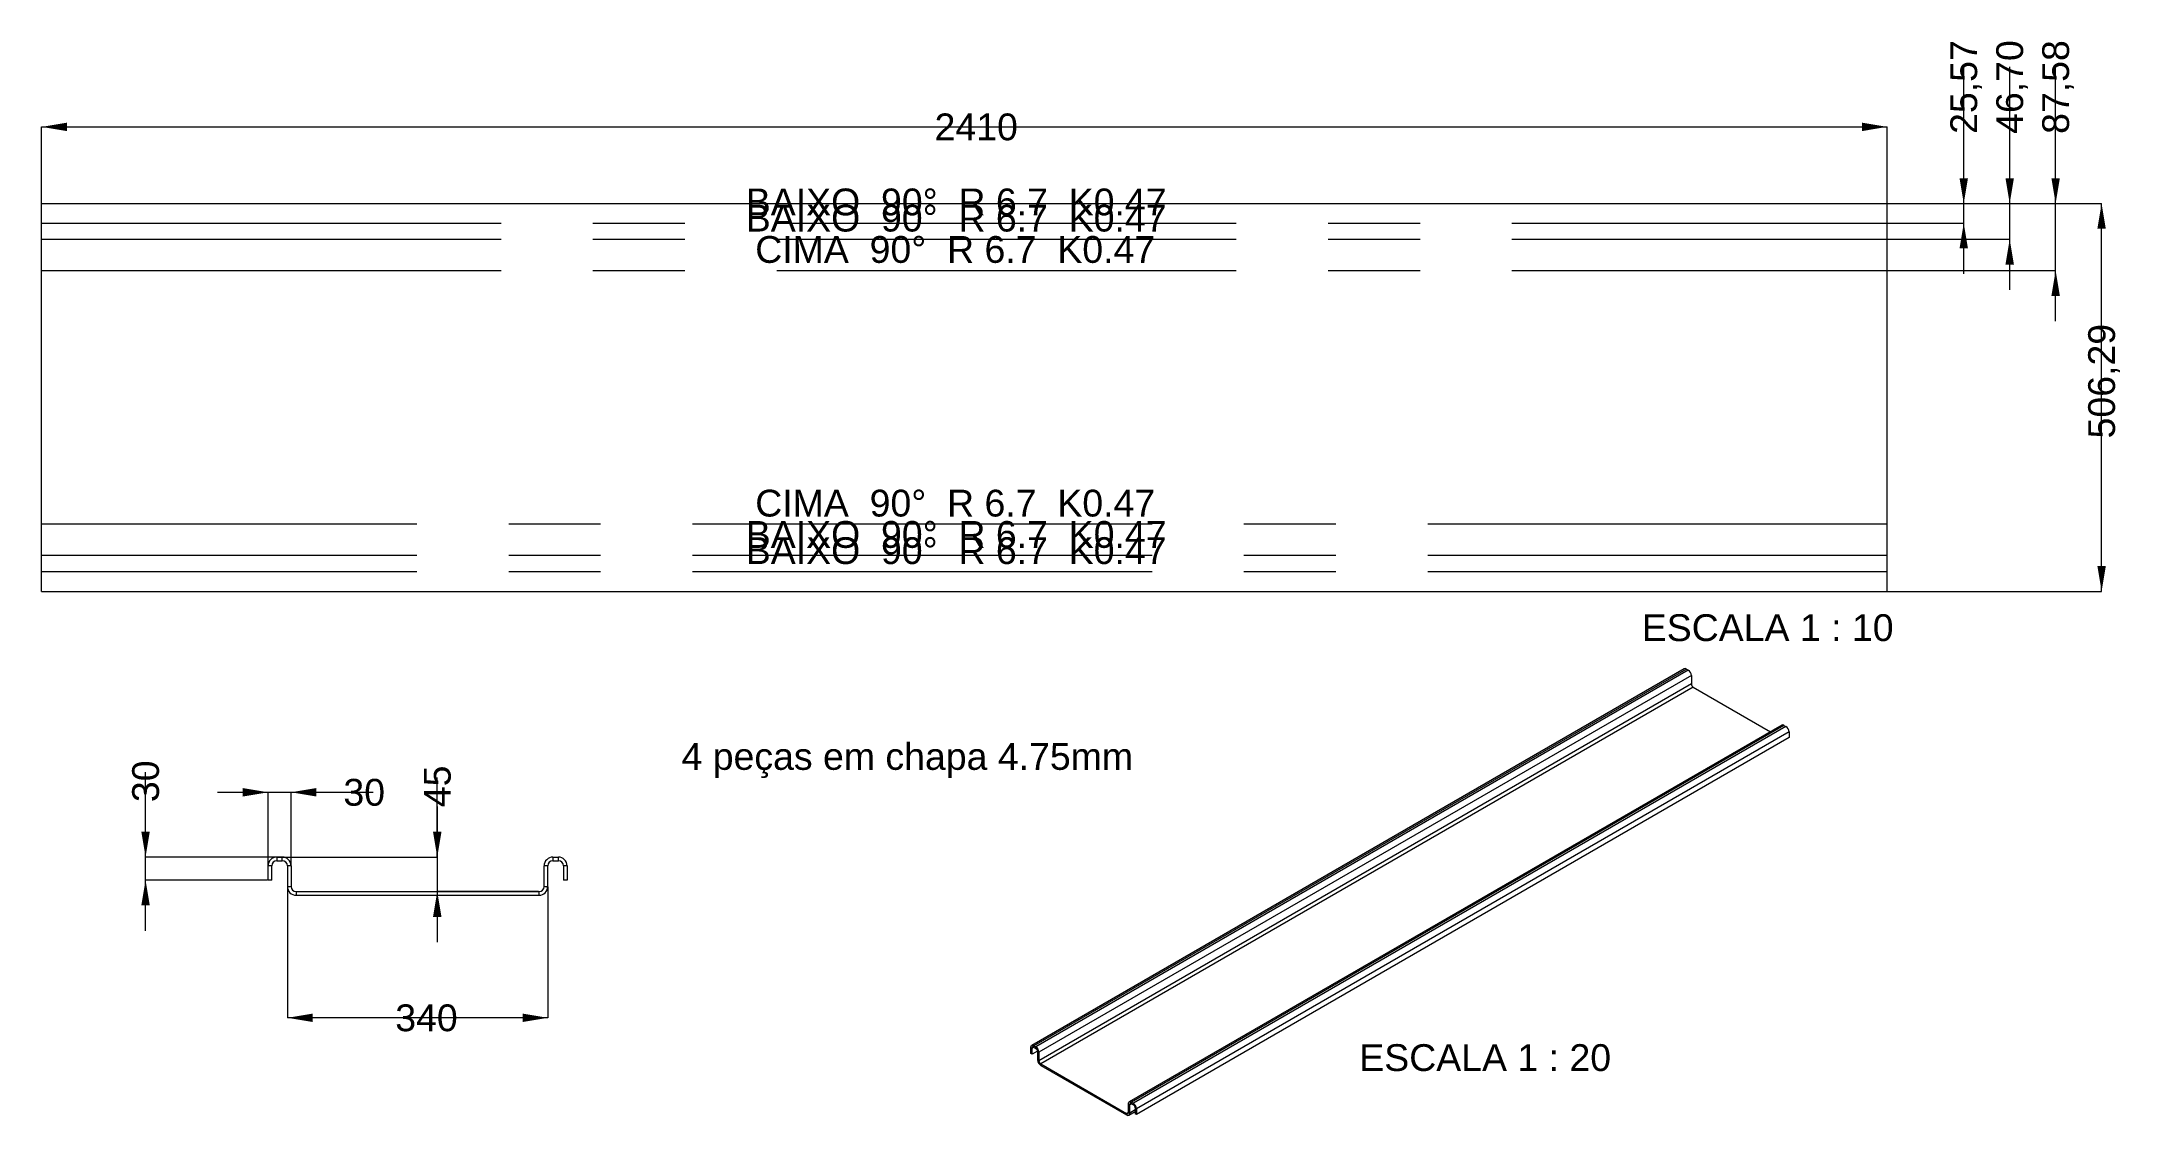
# Model space of a CAD drawing. Header units: millimetres. Extents: x 7 to 279, y -18 to 123.
import ezdxf

# ---------------------------------------------------------------- set-up
doc = ezdxf.new("R2010")
doc.units = ezdxf.units.MM
doc.linetypes.add('CENTERX2', pattern=[96, 60, -12, 12, -12])
doc.layers.get('0').update_dxf_attribs({"linetype": 'CONTINUOUS', "lineweight": 0})
for name, color, linetype, lineweight in [('COTAS', 1, 'CONTINUOUS', 0), ('DOBRA', 6, 'CENTERX2', 0), ('LEGENDA', 7, 'CONTINUOUS', 0)]:
    doc.layers.add(name, color=color, linetype=linetype, lineweight=lineweight)
doc.styles.get("Standard").update_dxf_attribs({"font": 'LiberationSans-Regular.ttf'})
doc.dimstyles.new('TRACO_DIM_1', dxfattribs={"dimtxt": 3.5, "dimasz": 3.302, "dimexe": 0, "dimexo": 0.0625, "dimgap": 0.875, "dimtad": 0, "dimtih": 1, "dimtoh": 1, "dimlfac": 10, "dimzin": 0, "dimdsep": 46, "dimtxsty": 'STANDARD', "dimcen": 0.09, "dimadec": 0, "dimazin": 0, "dimtfac": 1, "dimtdec": 4, "dimtofl": 0, "dimtmove": 0, "dimatfit": 3, "dimfxl": 1, "dimtolj": 1, "dimtzin": 0, "dimarcsym": 0})
doc.dimstyles.new('TRACO_DIM_2', dxfattribs={"dimtxt": 3.5, "dimasz": 3.302, "dimexe": 0, "dimexo": 0.0625, "dimgap": 0.875, "dimtad": 0, "dimtih": 1, "dimtoh": 1, "dimlfac": 10, "dimzin": 0, "dimdsep": 46, "dimtxsty": 'STANDARD', "dimcen": 0.09, "dimadec": 0, "dimazin": 0, "dimtfac": 1, "dimtdec": 4, "dimtofl": 0, "dimtmove": 0, "dimatfit": 3, "dimfxl": 1, "dimtolj": 1, "dimtzin": 0, "dimarcsym": 0})
doc.dimstyles.new('TRACO_DIM_3', dxfattribs={"dimtxt": 3.5, "dimasz": 3.302, "dimexe": 0, "dimexo": 0.0625, "dimgap": 0.875, "dimtad": 0, "dimtih": 1, "dimtoh": 1, "dimlfac": 10, "dimzin": 0, "dimdsep": 46, "dimtxsty": 'STANDARD', "dimcen": 0.09, "dimadec": 0, "dimazin": 0, "dimtfac": 1, "dimtdec": 4, "dimtofl": 0, "dimtmove": 0, "dimatfit": 3, "dimfxl": 1, "dimtolj": 1, "dimtzin": 0, "dimarcsym": 0})
doc.dimstyles.new('TRACO_DIM_4', dxfattribs={"dimtxt": 3.5, "dimasz": 3.302, "dimexe": 0, "dimexo": 0.0625, "dimgap": 0.875, "dimtad": 0, "dimtih": 1, "dimtoh": 1, "dimlfac": 10, "dimzin": 0, "dimdsep": 46, "dimtxsty": 'STANDARD', "dimcen": 0.09, "dimadec": 0, "dimazin": 0, "dimtfac": 1, "dimtdec": 4, "dimtofl": 0, "dimtmove": 0, "dimatfit": 3, "dimfxl": 1, "dimtolj": 1, "dimtzin": 0, "dimarcsym": 0})
doc.dimstyles.new('TRACO_DIM_5', dxfattribs={"dimtxt": 3.5, "dimasz": 3.302, "dimexe": 0, "dimexo": 0.0625, "dimgap": 0.875, "dimtad": 0, "dimtih": 1, "dimtoh": 1, "dimlfac": 10, "dimzin": 0, "dimdsep": 46, "dimtxsty": 'STANDARD', "dimcen": 0.09, "dimadec": 0, "dimazin": 0, "dimtfac": 1, "dimtdec": 4, "dimtofl": 0, "dimtmove": 0, "dimatfit": 3, "dimfxl": 1, "dimtolj": 1, "dimtzin": 0, "dimarcsym": 0})
doc.dimstyles.new('TRACO_DIM_6', dxfattribs={"dimtxt": 3.5, "dimasz": 3.302, "dimexe": 0, "dimexo": 0.0625, "dimgap": 0.875, "dimtad": 0, "dimtih": 1, "dimtoh": 1, "dimlfac": 10, "dimzin": 0, "dimdsep": 46, "dimtxsty": 'STANDARD', "dimcen": 0.09, "dimadec": 0, "dimazin": 0, "dimtfac": 1, "dimtdec": 4, "dimtofl": 0, "dimtmove": 0, "dimatfit": 3, "dimfxl": 1, "dimtolj": 1, "dimtzin": 0, "dimarcsym": 0})
doc.dimstyles.new('TRACO_DIM_7', dxfattribs={"dimtxt": 3.5, "dimasz": 3.302, "dimexe": 0, "dimexo": 0.0625, "dimgap": 0.875, "dimtad": 0, "dimtih": 1, "dimtoh": 1, "dimlfac": 10, "dimzin": 0, "dimdsep": 46, "dimtxsty": 'STANDARD', "dimcen": 0.09, "dimadec": 0, "dimazin": 0, "dimtfac": 1, "dimtdec": 4, "dimtofl": 0, "dimtmove": 0, "dimatfit": 3, "dimfxl": 1, "dimtolj": 1, "dimtzin": 0, "dimarcsym": 0})
doc.dimstyles.new('TRACO_DIM_8', dxfattribs={"dimtxt": 3.5, "dimasz": 3.302, "dimexe": 0, "dimexo": 0.0625, "dimgap": 0.875, "dimtad": 0, "dimtih": 1, "dimtoh": 1, "dimlfac": 10, "dimzin": 0, "dimdsep": 46, "dimtxsty": 'STANDARD', "dimcen": 0.09, "dimadec": 0, "dimazin": 0, "dimtfac": 1, "dimtdec": 4, "dimtofl": 0, "dimtmove": 0, "dimatfit": 3, "dimfxl": 1, "dimtolj": 1, "dimtzin": 0, "dimarcsym": 0})
doc.dimstyles.new('TRACO_DIM_9', dxfattribs={"dimtxt": 3.5, "dimasz": 3.302, "dimexe": 0, "dimexo": 0.0625, "dimgap": 0.875, "dimtad": 0, "dimtih": 1, "dimtoh": 1, "dimlfac": 10, "dimzin": 0, "dimdsep": 46, "dimtxsty": 'STANDARD', "dimcen": 0.09, "dimadec": 0, "dimazin": 0, "dimtfac": 1, "dimtdec": 4, "dimtofl": 0, "dimtmove": 0, "dimatfit": 3, "dimfxl": 1, "dimtolj": 1, "dimtzin": 0, "dimarcsym": 0})

# ---------------------------------------------------------------- blocks, each defined once
blk = doc.blocks.new('*DTRACO1')
at = {"layer": 'COTAS'}
for p, q in [((20.696496, 16.081194), (20.696496, 27.155852)), ((20.696496, 16.081194), (20.696496, 22.685194)), ((20.696496, 13.081194), (20.696496, 16.081194)), ((38.488996, 16.081194), (20.696496, 16.081194)), ((36.633996, 13.081194), (20.696496, 13.081194)), ((20.696496, 6.477194), (20.696496, 13.081194))]:
    blk.add_line(p, q, dxfattribs=at)
for points in [[(20.696496, 16.081194), (21.246829, 19.383194), (20.146163, 19.383194)], [(20.696496, 13.081194), (20.146163, 9.779194), (21.246829, 9.779194)]]:
    blk.add_solid(points, dxfattribs=at)
blk.add_text('30', height=3.5, rotation=90, dxfattribs=at).set_placement((22.446496, 23.262786))
blk = doc.blocks.new('*DTRACO2')
at = {"layer": 'COTAS'}
for p, q in [((30.092496, 24.543311), (36.696496, 24.543311)), ((36.696496, 24.543311), (39.696496, 24.543311)), ((36.696496, 14.998694), (36.696496, 24.543311)), ((39.696496, 14.998694), (39.696496, 24.543311)), ((39.696496, 24.543311), (46.300496, 24.543311)), ((39.696496, 24.543311), (50.423816, 24.543311))]:
    blk.add_line(p, q, dxfattribs=at)
for points in [[(36.696496, 24.543311), (33.394496, 25.093644), (33.394496, 23.992978)], [(39.696496, 24.543311), (42.998496, 23.992978), (42.998496, 25.093644)]]:
    blk.add_solid(points, dxfattribs=at)
blk.add_text('30', height=3.5, dxfattribs=at).set_placement((46.53075, 22.793311))
blk = doc.blocks.new('*DTRACO3')
at = {"layer": 'COTAS'}
for p, q in [((58.787804, 16.081194), (58.787804, 26.489844)), ((58.787804, 22.685194), (58.787804, 16.081194)), ((38.613996, 16.081194), (58.787804, 16.081194)), ((58.787804, 16.081194), (58.787804, 11.581194)), ((72.013996, 11.581194), (58.787804, 11.581194)), ((58.787804, 11.581194), (58.787804, 4.977194))]:
    blk.add_line(p, q, dxfattribs=at)
for points in [[(58.787804, 16.081194), (59.338137, 19.383194), (58.237471, 19.383194)], [(58.787804, 11.581194), (58.237471, 8.279194), (59.338137, 8.279194)]]:
    blk.add_solid(points, dxfattribs=at)
blk.add_text('45', height=3.5, rotation=90, dxfattribs=at).set_placement((60.537804, 22.596778))
blk = doc.blocks.new('*DTRACO4')
at = {"layer": 'COTAS'}
for p, q in [((39.221496, 12.188694), (39.221496, -4.893806)), ((73.221496, 12.188694), (73.221496, -4.893806)), ((73.221496, -4.893806), (39.221496, -4.893806))]:
    blk.add_line(p, q, dxfattribs=at)
for points in [[(39.221496, -4.893806), (42.523496, -5.444139), (42.523496, -4.343473)], [(73.221496, -4.893806), (69.919496, -4.343473), (69.919496, -5.444139)]]:
    blk.add_solid(points, dxfattribs=at)
blk.add_text('340', height=3.5, dxfattribs=at).set_placement((53.301696, -6.643806))
blk = doc.blocks.new('*DTRACO5')
at = {"layer": 'COTAS'}
for p, q in [((248.1875, 101.399248), (276.125, 101.399248)), ((276.125, 50.770565), (276.125, 101.399248)), ((248.1875, 50.770565), (276.125, 50.770565))]:
    blk.add_line(p, q, dxfattribs=at)
for points in [[(276.125, 101.399248), (275.574667, 98.097248), (276.675333, 98.097248)], [(276.125, 50.770565), (276.675333, 54.072565), (275.574667, 54.072565)]]:
    blk.add_solid(points, dxfattribs=at)
blk.add_text('506,29', height=3.5, rotation=90, dxfattribs=at).set_placement((277.875, 70.732367))
blk = doc.blocks.new('*DTRACO6')
at = {"layer": 'COTAS'}
for p, q in [((7.125, 111.399248), (248.125, 111.399248)), ((7.125, 101.461748), (7.125, 111.399248)), ((248.125, 101.461748), (248.125, 111.399248))]:
    blk.add_line(p, q, dxfattribs=at)
for points in [[(7.125, 111.399248), (10.427, 110.848915), (10.427, 111.949581)], [(248.125, 111.399248), (244.823, 111.949581), (244.823, 110.848915)]]:
    blk.add_solid(points, dxfattribs=at)
blk.add_text('2410', height=3.5, dxfattribs=at).set_placement((123.731934, 109.649248))
blk = doc.blocks.new('*DTRACO7')
at = {"layer": 'COTAS'}
for p, q in [((258.125, 101.399248), (258.125, 119.240326)), ((258.125, 101.399248), (258.125, 108.003248)), ((248.1875, 101.399248), (258.125, 101.399248)), ((258.125, 98.842691), (258.125, 101.399248)), ((248.1875, 98.842691), (258.125, 98.842691)), ((258.125, 92.238691), (258.125, 98.842691))]:
    blk.add_line(p, q, dxfattribs=at)
for points in [[(258.125, 101.399248), (258.675333, 104.701248), (257.574667, 104.701248)], [(258.125, 98.842691), (257.574667, 95.540691), (258.675333, 95.540691)]]:
    blk.add_solid(points, dxfattribs=at)
blk.add_text('25,57', height=3.5, rotation=90, dxfattribs=at).set_placement((259.875, 110.481782))
blk = doc.blocks.new('*DTRACO8')
at = {"layer": 'COTAS'}
for p, q in [((264.125, 101.399248), (264.125, 119.240326)), ((264.125, 101.399248), (264.125, 108.003248)), ((248.1875, 101.399248), (264.125, 101.399248)), ((264.125, 96.729577), (264.125, 101.399248)), ((248.1875, 96.729577), (264.125, 96.729577)), ((264.125, 90.125577), (264.125, 96.729577))]:
    blk.add_line(p, q, dxfattribs=at)
for points in [[(264.125, 101.399248), (264.675333, 104.701248), (263.574667, 104.701248)], [(264.125, 96.729577), (263.574667, 93.427577), (264.675333, 93.427577)]]:
    blk.add_solid(points, dxfattribs=at)
blk.add_text('46,70', height=3.5, rotation=90, dxfattribs=at).set_placement((265.875, 110.481782))
blk = doc.blocks.new('*DTRACO9')
at = {"layer": 'COTAS'}
for p, q in [((270.125, 101.399248), (270.125, 119.240326)), ((270.125, 101.399248), (270.125, 108.003248)), ((248.1875, 101.399248), (270.125, 101.399248)), ((270.125, 92.641463), (270.125, 101.399248)), ((248.1875, 92.641463), (270.125, 92.641463)), ((270.125, 86.037463), (270.125, 92.641463))]:
    blk.add_line(p, q, dxfattribs=at)
for points in [[(270.125, 101.399248), (270.675333, 104.701248), (269.574667, 104.701248)], [(270.125, 92.641463), (269.574667, 89.339463), (270.675333, 89.339463)]]:
    blk.add_solid(points, dxfattribs=at)
blk.add_text('87,58', height=3.5, rotation=90, dxfattribs=at).set_placement((271.875, 110.481782))

msp = doc.modelspace()

# ---------------------------------------------------------------- linework, layer by layer
for p, q in [((7.125, 101.399248), (248.125, 101.399248)), ((7.125, 50.770565), (7.125, 101.399248)), ((248.125, 50.770565), (248.125, 101.399248)), ((7.125, 50.770565), (248.125, 50.770565)), ((221.617941, 40.664358), (136.411573, -8.524231)), ((221.904167, 40.636015), (136.6978, -8.552574)), ((222.15519, 40.491102), (136.948823, -8.697486)), ((222.560009, 39.789936), (137.353642, -9.398653)), ((222.560009, 38.69373), (137.353642, -10.494859)), ((222.79689, 38.28344), (137.590522, -10.905148)), ((221.904167, 40.636015), (222.15519, 40.491102)), ((222.560009, 39.789936), (222.560009, 38.69373)), ((222.79689, 38.28344), (232.890856, 32.456318)), ((234.36354, 33.30648), (149.157173, -15.882109)), ((234.649767, 33.278137), (149.4434, -15.910452)), ((234.90079, 33.133224), (149.694423, -16.055364)), ((234.649767, 33.278137), (234.90079, 33.133224)), ((235.305609, 32.432058), (150.099241, -16.756531)), ((235.305609, 31.674716), (150.099241, -17.513872)), ((235.305609, 32.432058), (235.305609, 31.674716)), ((37.171496, 14.936194), (36.696496, 14.936194)), ((36.696496, 13.081194), (36.696496, 14.936194)), ((37.171496, 13.081194), (37.171496, 14.936194)), ((37.841496, 16.081194), (37.841496, 15.606194)), ((37.841496, 16.081194), (38.551496, 16.081194)), ((37.841496, 15.606194), (38.551496, 15.606194)), ((38.551496, 15.606194), (38.551496, 16.081194)), ((39.696496, 14.936194), (39.221496, 14.936194)), ((39.221496, 14.936194), (39.221496, 12.251194)), ((39.696496, 14.936194), (39.696496, 12.251194)), ((73.221496, 14.936194), (72.746496, 14.936194)), ((72.746496, 12.251194), (72.746496, 14.936194)), ((73.221496, 12.251194), (73.221496, 14.936194)), ((73.891496, 16.081194), (73.891496, 15.606194)), ((73.891496, 16.081194), (74.601496, 16.081194)), ((73.891496, 15.606194), (74.601496, 15.606194)), ((74.601496, 15.606194), (74.601496, 16.081194)), ((75.746496, 14.936194), (75.271496, 14.936194)), ((75.271496, 14.936194), (75.271496, 13.081194)), ((75.746496, 14.936194), (75.746496, 13.081194)), ((37.171496, 13.081194), (36.696496, 13.081194)), ((39.221496, 12.251194), (39.696496, 12.251194)), ((40.366496, 11.581194), (40.366496, 11.106194)), ((40.366496, 11.581194), (72.076496, 11.581194)), ((40.366496, 11.106194), (72.076496, 11.106194)), ((72.076496, 11.106194), (72.076496, 11.581194)), ((72.746496, 12.251194), (73.221496, 12.251194)), ((75.746496, 13.081194), (75.271496, 13.081194)), ((136.460919, -8.883295), (136.292981, -8.786347)), ((136.292981, -9.543688), (136.292981, -8.786347)), ((136.460919, -9.640637), (136.292981, -9.543688)), ((136.697839, -8.746525), (136.460919, -8.883295)), ((136.460919, -9.640637), (136.460919, -8.883295)), ((137.177749, -9.22682), (136.460919, -9.640637)), ((136.6978, -8.552574), (136.6978, -8.746502)), ((136.6978, -8.552574), (136.948823, -8.697486)), ((136.6978, -8.746502), (136.948823, -8.891415)), ((136.948823, -8.891415), (136.948823, -8.697486)), ((137.353642, -9.398653), (137.185704, -9.301704)), ((137.185704, -9.301704), (137.185704, -10.39791)), ((137.185704, -10.39791), (137.353642, -10.494859)), ((137.353642, -9.398653), (137.353642, -10.494859)), ((137.590522, -10.905148), (148.8017, -17.377224)), ((137.590522, -10.905148), (137.590522, -11.099077)), ((137.590522, -11.099077), (148.8017, -17.571152)), ((149.206519, -16.241173), (149.038581, -16.144225)), ((149.038581, -17.240431), (149.038581, -16.144225)), ((149.443438, -16.104403), (149.206519, -16.241173)), ((149.206519, -17.337379), (149.206519, -16.241173)), ((149.4434, -15.910452), (149.4434, -16.10438)), ((149.4434, -15.910452), (149.694423, -16.055364)), ((149.4434, -16.10438), (149.694423, -16.249293)), ((149.694423, -16.249293), (149.694423, -16.055364)), ((149.038581, -17.240475), (148.8017, -17.377224)), ((148.8017, -17.571152), (148.8017, -17.377224)), ((149.038581, -17.240431), (149.206519, -17.337379)), ((149.087927, -17.599495), (149.931304, -17.112625)), ((149.931304, -16.91897), (149.206519, -17.337379)), ((150.099241, -16.756531), (149.931304, -16.659582)), ((149.931304, -16.659582), (149.931304, -17.416924)), ((150.099241, -17.513872), (149.931304, -17.416924)), ((150.099241, -16.756531), (150.099241, -17.513872))]:
    msp.add_line(p, q)
for points in [[(136.292981, -8.786347), (136.30076, -8.699638), (136.323796, -8.625243), (136.361206, -8.56602), (136.41155, -8.524244), (136.472895, -8.501522), (136.542883, -8.498726), (136.618824, -8.515964), (136.6978, -8.552574)], [(149.038581, -16.144225), (149.04636, -16.057516), (149.069396, -15.983121), (149.106805, -15.923898), (149.15715, -15.882122), (149.218495, -15.8594), (149.288482, -15.856604), (149.364424, -15.873842), (149.4434, -15.910452)], [(148.8017, -17.571152), (148.880677, -17.607762), (148.956618, -17.625), (149.026606, -17.622204), (149.08795, -17.599482), (149.138295, -17.557706), (149.175704, -17.498483), (149.198741, -17.424088), (149.206519, -17.337379)]]:
    msp.add_lwpolyline(points)
for centre, radius, start, end in [((221.736471, 40.40193), 0.287954, 54.382423, 114.307119), ((221.681098, 39.749941), 0.879821, 2.605478, 57.394522), ((223.074306, 38.717133), 0.51483, 182.605478, 237.394522), ((234.48207, 33.044052), 0.287954, 54.382423, 114.307119), ((234.426697, 32.392063), 0.879821, 2.605478, 57.394522), ((37.841496, 14.936194), 1.145, 90, 180), ((37.841496, 14.936194), 0.67, 90, 180), ((38.551496, 14.936194), 1.145, 0, 90), ((38.551496, 14.936194), 0.67, 0, 90), ((73.891496, 14.936194), 1.145, 90, 180), ((73.891496, 14.936194), 0.67, 90, 180), ((74.601496, 14.936194), 1.145, 0, 90), ((74.601496, 14.936194), 0.67, 0, 90), ((40.366496, 12.251194), 1.145, 180, 270), ((40.366496, 12.251194), 0.67, 180, 270), ((72.076496, 12.251194), 1.145, 270, 0), ((72.076496, 12.251194), 0.67, 270, 0), ((136.605329, -8.85987), 0.146298, 50.796715, 189.214037), ((136.47473, -9.438648), 0.879821, 2.605478, 57.394522), ((136.671406, -9.325108), 0.51483, 2.605478, 57.394522), ((138.064615, -10.357915), 0.879821, 182.605478, 237.394522), ((137.867939, -10.471455), 0.51483, 182.605478, 237.394522), ((149.350929, -16.217748), 0.146298, 50.796715, 189.214037), ((149.22033, -16.796526), 0.879821, 2.605478, 57.394522), ((149.417006, -16.682986), 0.51483, 2.605478, 57.394522), ((148.894171, -17.263856), 0.146298, 230.796715, 9.214037)]:
    msp.add_arc(centre, radius, start, end)
at = {"layer": 'DOBRA'}
for p, q in [((7.125, 98.842691), (248.125, 98.842691)), ((7.125, 96.729577), (248.125, 96.729577)), ((7.125, 92.641463), (248.125, 92.641463)), ((248.125, 59.52835), (7.125, 59.52835)), ((248.125, 55.440236), (7.125, 55.440236)), ((248.125, 53.327122), (7.125, 53.327122))]:
    msp.add_line(p, q, dxfattribs=at)

# ---------------------------------------------------------------- texts
at = {"layer": 'LEGENDA', "char_height": 3.5, "attachment_point": 2}
for s, insert in [('\\pxqc;BAIXO  90%%d  R 6.7  K0.47', (126.549479, 103.352543)), ('\\pxqc;BAIXO  90%%d  R 6.7  K0.47', (126.549479, 101.239429)), ('\\pxqc;CIMA  90%%d  R 6.7  K0.47', (126.423089, 97.151315)), ('\\pxqc;CIMA  90%%d  R 6.7  K0.47', (126.423089, 64.038202)), ('\\pxqc;BAIXO  90%%d  R 6.7  K0.47', (126.549479, 59.950088)), ('\\pxqc;BAIXO  90%%d  R 6.7  K0.47', (126.549479, 57.836974)), ('\\pxqc;ESCALA 1 : 10', (232.522055, 47.784948)), ('\\pxqc;4 peças em chapa 4.75mm', (120.165555, 30.974618)), ('\\pxqc;ESCALA 1 : 20', (195.630397, -8.338459))]:
    msp.add_mtext(s, dxfattribs=dict(at, insert=insert))

# ---------------------------------------------------------------- dimensions: what is measured, and where the dimension line sits
at = {"layer": 'COTAS'}
for base, p1, p2, text, dimstyle, picture, middle in [((264.125, 101.399248), (248.125, 96.729577), (248.125, 101.399248), '46,70', 'TRACO_DIM_8', '*DTRACO8', (264.125, 114.861054)), ((270.125, 101.399248), (248.125, 92.641463), (248.125, 101.399248), '87,58', 'TRACO_DIM_9', '*DTRACO9', (270.125, 114.861054)), ((258.125, 101.399248), (248.125, 98.842691), (248.125, 101.399248), '25,57', 'TRACO_DIM_7', '*DTRACO7', (258.125, 114.861054)), ((248.125, 111.399248), (7.125, 101.399248), (248.125, 101.399248), '2410', 'TRACO_DIM_6', '*DTRACO6', (127.625, 111.399248)), ((276.125, 101.399248), (248.125, 50.770565), (248.125, 101.399248), '506,29', 'TRACO_DIM_5', '*DTRACO5', (276.125, 76.084906)), ((20.696496, 16.081194), (36.696496, 13.081194), (38.551496, 16.081194), '30', 'TRACO_DIM_1', '*DTRACO1', (20.696496, 25.209319)), ((58.787804, 11.581194), (38.551496, 16.081194), (72.076496, 11.581194), '45', 'TRACO_DIM_3', '*DTRACO3', (58.787804, 24.543311)), ((39.696496, 24.543311), (36.696496, 14.936194), (39.696496, 14.936194), '30', 'TRACO_DIM_2', '*DTRACO2', (48.477283, 24.543311)), ((39.221496, -4.893806), (73.221496, 12.251194), (39.221496, 12.251194), '340', 'TRACO_DIM_4', '*DTRACO4', (56.221496, -4.893806))]:
    dim = msp.add_linear_dim(base=base, p1=p1, p2=p2, text=text, dimstyle=dimstyle, dxfattribs=at)
    dim.commit()
    dim.dimension.update_dxf_attribs({"geometry": picture, "text_midpoint": middle, "dimtype": 160})

doc.saveas('drawing.dxf')
